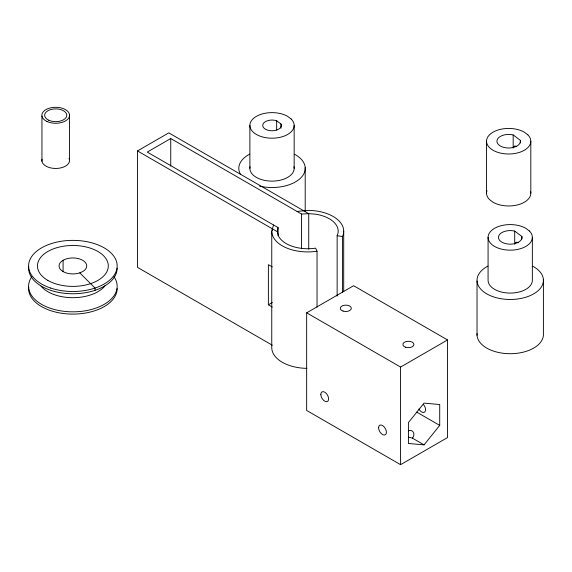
<?xml version="1.0" encoding="UTF-8"?>
<svg xmlns="http://www.w3.org/2000/svg" width="572" height="572" viewBox="0 0 572 572"><rect width="100%" height="100%" fill="white"/><g stroke="black" fill="none" stroke-linecap="round" stroke-linejoin="round"><path stroke-width="0.86" d="M342.478 292.528L342.478 236.536L337.137 235.714A30.445 17.575 0 0 0 315.608 214.185L308.73 213.663L168.797 132.861L137.487 150.936L137.487 267.36L272.293 345.209M170.749 166.073L170.749 138.524L301.58 214.057L308.73 213.663L308.73 249.213M272.301 230.559L272.301 228.779M277.42 233.519L277.42 231.739L137.487 150.936M278.099 235.607L278.099 227.613L147.269 152.08L170.749 138.524M337.137 296.146L337.137 235.714M343.708 291.598L343.708 231.16M306.878 368.354A35.979 20.771 0 0 1 271.757 347.59L271.757 231.16L273.552 224.989M278.099 227.613L277.291 231.16L278.328 235.714A30.445 17.575 0 0 0 315.608 248.141L317.038 251.222L317.038 307.214M408.415 437.187L412.326 438.095C415.794 435.092 413.163 428.65 408.415 430.795M424.067 444.873L439.718 425.396L439.718 404.526L424.067 403.131L408.415 422.601L408.415 443.479L424.067 444.873L412.326 438.095M272.293 266.924L268.382 264.664L268.382 304.805L272.293 302.545M306.656 312.827L353.618 285.714L447.547 339.947L447.547 437.559L400.586 464.671L306.656 410.446L306.656 312.827L400.586 367.06L447.547 339.947M79.794 272.858L82.661 271.586A13.835 7.987 0 0 0 77.613 258.43A13.835 7.987 0 0 0 59.095 266.631A13.835 7.987 0 0 0 79.794 272.858L95.016 288.073L95.016 290.333M297.032 211.433L307.729 210.389A35.979 20.771 0 0 1 342.478 236.536M268.382 304.805L272.293 307.064M416.623 412.062L439.718 425.396M520.341 140.333A11.762 6.792 0 0 1 508.165 147.998A11.762 6.792 0 0 1 497.197 139.747A11.762 6.792 0 0 1 513.177 134.942L520.341 140.333L520.341 142.957M521.878 236.486A11.762 6.792 0 0 1 509.702 244.158A11.762 6.792 0 0 1 498.734 235.9A11.762 6.792 0 0 1 514.714 231.095L521.878 236.486L521.878 239.11M280.995 124.024A9.295 5.37 0 0 1 272.015 130.781A9.295 5.37 0 0 1 263.034 124.024A9.295 5.37 0 0 1 276.662 120.763L280.995 124.024L280.995 128.25M543.4 279.586L543.4 333.812A33.212 19.176 0 0 1 510.017 353.703A33.212 19.176 0 0 1 477.048 333.583M532.353 237.373L532.353 280.301A22.136 12.784 0 0 1 510.217 293.086A22.136 12.784 0 0 1 488.073 280.301L488.073 237.373M530.816 141.22L530.816 193.186M514.714 231.095L514.714 244.244M513.177 134.942L513.177 148.084M486.536 141.22L486.536 193.186M477.027 281.024L477.027 335.249M400.586 367.06L400.586 464.671M305.198 167.625L305.198 211.19M301.58 214.057L301.58 248.713M294.158 125.411L294.158 168.34M276.662 120.763L276.662 130.059M249.878 125.411L249.878 168.34M69.484 114.464L69.484 159.652M63.092 260.289L63.092 271.586M41.949 116.087L41.949 161.275M69.026 158.287A13.835 7.987 0 0 1 56.521 168.44A13.835 7.987 0 0 1 42.056 159.195M317.038 251.222A35.979 20.771 0 0 1 271.757 231.16M513.506 147.576A5.534 2.753 66.1 0 1 516.759 146.675M530.63 191.52A22.136 12.784 0 0 1 518.468 204.654A22.136 12.784 0 0 1 493.021 202.223L489.503 199.578A22.136 12.784 0 0 1 486.965 190.69M532.797 266.245A33.212 19.176 0 0 1 533.898 293.743A33.212 19.176 0 0 1 486.257 293.579A33.212 19.176 0 0 1 487.923 266.094M515.043 243.729A5.534 2.753 66.1 0 1 518.296 242.828M294.601 154.29A33.212 19.176 0 0 1 300.071 178.607A33.212 19.176 0 0 1 259.652 186.136M240.283 173.995A33.212 19.176 0 0 1 249.728 154.133M293.965 166.674A22.136 12.784 0 0 1 272.015 181.124A22.136 12.784 0 0 1 250.064 166.674M105.341 285.414A35.421 20.449 0 0 1 73.545 297.683A35.421 20.449 0 0 1 40.969 286.114M114.028 276.834A44.28 25.561 0 0 1 72.88 311.833A44.28 25.561 0 0 1 31.725 276.834M117.16 268.197A44.28 25.561 0 0 1 71.436 293.743A44.28 25.561 0 0 1 28.693 266.531M117.16 288.531A44.28 25.561 0 0 1 71.436 314.085A44.28 25.561 0 0 1 28.693 286.865M423.602 404.647A5.534 3.196 60 0 1 424.753 411.969A5.534 3.196 60 0 1 418.876 409.023M527.849 134.828L524.331 132.182A22.136 12.784 0 0 0 487.873 136.844A22.136 12.784 0 0 0 510.61 153.954A22.136 12.784 0 0 0 527.849 134.828M529.386 230.981L525.868 228.335A22.136 12.784 0 0 0 489.41 232.997A22.136 12.784 0 0 0 512.147 250.107A22.136 12.784 0 0 0 529.386 230.981M291.191 119.019L287.673 116.373A22.136 12.784 0 0 0 251.215 121.042A22.136 12.784 0 0 0 273.945 138.145A22.136 12.784 0 0 0 291.191 119.019M46.975 121.471A13.835 7.987 0 0 0 69.376 116.545A13.835 7.987 0 0 0 50.794 107.808A13.835 7.987 0 0 0 46.975 121.471M48.727 120.227A11.068 6.392 0 0 0 66.645 116.295A11.068 6.392 0 0 0 51.78 109.302A11.068 6.392 0 0 0 48.727 120.227M47.834 280.394A35.421 20.449 0 0 0 107.093 271.228A35.421 20.449 0 0 0 63.714 246.182A35.421 20.449 0 0 0 47.834 280.394M50.736 288.073A44.28 25.561 0 0 0 117.16 265.937A44.28 25.561 0 0 0 50.736 243.801A44.28 25.561 0 0 0 50.736 288.073M378.592 427.763A5.534 3.196 60 0 0 384.463 435.07A5.534 3.196 60 0 0 384.463 427.241A5.534 3.196 60 0 0 378.592 427.763M343.028 311.075A5.534 3.196 0 0 0 351.33 308.308A5.534 3.196 0 0 0 343.028 305.541A5.534 3.196 0 0 0 343.028 311.075M405.641 347.233A5.534 3.196 0 0 0 413.949 344.466A5.534 3.196 0 0 0 405.641 341.698A5.534 3.196 0 0 0 405.641 347.233M320.82 394.408A5.534 3.196 60 0 0 326.691 401.708A5.534 3.196 60 0 0 326.691 393.886A5.534 3.196 60 0 0 320.82 394.408"/></g></svg>
